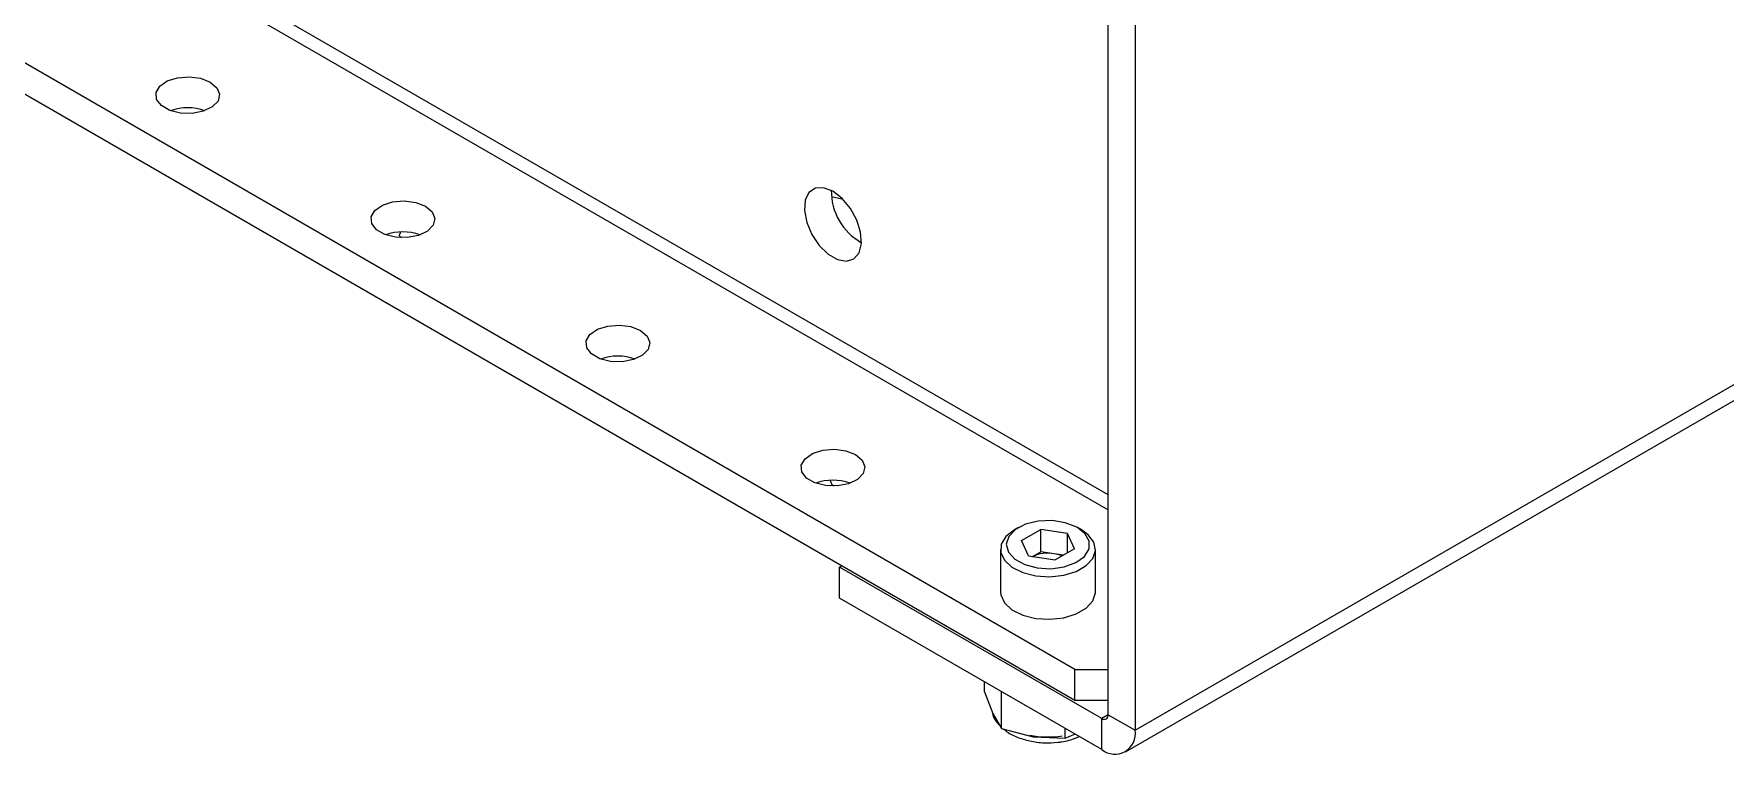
# Model space of a CAD drawing. Header units: inches. Extents: x 0 to 11, y 0 to 8.4.
# Drawn here: x 7.3907 to 7.8541, y 4.4653 to 4.6627 of the extents above; entities that cross this region are included whole.
import ezdxf

# ---------------------------------------------------------------- set-up
doc = ezdxf.new("R2010")
doc.units = ezdxf.units.IN
doc.header["$MEASUREMENT"] = 0

msp = doc.modelspace()

# ---------------------------------------------------------------- linework, layer by layer
at = {"color": 7, "linetype": 'Continuous', "lineweight": 25}
for p, q in [((5.840111000499508, 5.597325661193017), (7.685070443745262, 4.53225324531107)), ((7.675936981155076, 4.488541394323814), (5.805050289265675, 5.568581292255926)), ((7.675936981155076, 4.480035760866671), (5.805050289265675, 5.560075658798783)), ((7.692436139382623, 4.471871900915232), (9.283426397052363, 5.390331026715775)), ((7.689760485273904, 4.465958072165003), (9.280750742943644, 5.384417197965547)), ((7.685070443745262, 4.536335617620341), (6.755044314150023, 5.073228274154144)), ((7.685070443745262, 4.476124026497643), (7.685070443745262, 4.681620130822223)), ((7.692436139382623, 4.677368005239813), (7.692436139382623, 4.471871900915232)), ((7.491171982099106, 4.608385866563828), (7.490773806015021, 4.607451892399211)), ((7.490773806015021, 4.607451892399211), (7.49143282424169, 4.606806087854478)), ((7.660482437576563, 4.527398660225055), (7.659362669919865, 4.526752021990951)), ((7.661307535613588, 4.523854169355658), (7.666624969596881, 4.526923858654039)), ((7.66325385153442, 4.519660895792344), (7.661307535613588, 4.523854169355658)), ((7.673888719501003, 4.525800274389105), (7.666624969596881, 4.526923858654039)), ((7.666624969596881, 4.520799802564896), (7.666624969596881, 4.526923858654039)), ((7.675835035421835, 4.521607000825793), (7.673888719501003, 4.525800274389105)), ((7.673888719501003, 4.52048341656086), (7.673888719501003, 4.525800274389105)), ((7.677779901115558, 4.526752021990951), (7.676660133458861, 4.527398660225055)), ((7.655550452184379, 4.52143772880524), (7.655550452184379, 4.509802022235867)), ((7.66325385153442, 4.519660895792344), (7.670517601438544, 4.518537311527412)), ((7.664356624352428, 4.519490314728505), (7.666624969596881, 4.520799802564896)), ((7.670256844548942, 4.520238010432429), (7.666624969596881, 4.520799802564896)), ((7.672785946682995, 4.519846799363802), (7.670256844548942, 4.520238010432429)), ((7.675835035421835, 4.521607000825793), (7.670517601438544, 4.518537311527412)), ((7.681592118851045, 4.509802022235867), (7.681592118851045, 4.521437728805239)), ((7.611413487371665, 4.516603930292027), (7.612002838801107, 4.516944155630346)), ((7.611413487371665, 4.508098296834884), (7.611413487371665, 4.516603930292027)), ((7.683302676792296, 4.475103184607707), (7.611413487371665, 4.516603930292027)), ((7.683302676792296, 4.466597551150563), (7.611413487371665, 4.508098296834884)), ((7.675936981155076, 4.488541394323814), (7.685070443745262, 4.488541394323814)), ((7.675936981155076, 4.480035760866671), (7.675936981155076, 4.488541394323814)), ((7.651143862523174, 4.482436361630802), (7.651143862523174, 4.485162439463369)), ((7.651143862523174, 4.482436361630802), (7.653478694481946, 4.476485673393358)), ((7.655813526440716, 4.472375724482739), (7.655813526440716, 4.482466699864203)), ((7.685070443745262, 4.480035760866671), (7.675936981155076, 4.480035760866671)), ((7.653478694481946, 4.476485673393358), (7.655813526440716, 4.472375724482739)), ((7.655813526440716, 4.472375724482739), (7.664527237937985, 4.470107485019743)), ((7.673240949435254, 4.469679984883572), (7.673240949435254, 4.472406062716139)), ((7.685070443721915, 4.476123694734006), (7.683302676792296, 4.475103184607707)), ((7.683302676792296, 4.466597551150563), (7.683302676792296, 4.475103184607707)), ((7.685070443745262, 4.476124026497643), (7.692436139382623, 4.471871900915232)), ((7.664527237937985, 4.470107485019743), (7.673240949435254, 4.469679984883572)), ((7.673240949435254, 4.469679984883572), (7.676094714203225, 4.470915675886334))]:
    msp.add_line(p, q, dxfattribs=at)
at = {"color": 7, "linetype": 'Continuous', "lineweight": 25, "flags": 128}
for points in [[(7.439056209457583, 4.649441826362205), (7.440873471471471, 4.647910353909681), (7.441609688651721, 4.646103325875786), (7.441165430788621, 4.644264791409586), (7.4396006973683, 4.642643054778411), (7.437126814309661, 4.641457140500655), (7.43407789322803, 4.640867212870907), (7.430865707810137, 4.640952944884465), (7.427924081496003, 4.641702757957842), (7.425650297219465, 4.643015385680621), (7.424351442146544, 4.644713550405317), (7.424202933852042, 4.646567905576008), (7.425224829204044, 4.648328010251552), (7.427279115572746, 4.649756152542441), (7.430088350200858, 4.650659453918682), (7.43327313038535, 4.650915918524047), (7.43640333391483, 4.650490909392462), (7.439056209457583, 4.649441826362205)], [(7.609645720418837, 4.619547658028253), (7.607101018157381, 4.620526329737282), (7.604832073871078, 4.620418239906129), (7.603084762879647, 4.619235101745186), (7.602048433441333, 4.617105126632472), (7.601835387931084, 4.614259130421419), (7.602468713135679, 4.611005520961674), (7.603879778442145, 4.607696877323155), (7.605915673029595, 4.60469174238299), (7.608355776129318, 4.602315769141418), (7.610935664708357, 4.60082643116619), (7.613375767808079, 4.600385121336378), (7.615411662395529, 4.60103966241967), (7.616822727701996, 4.602719124733443), (7.617456052906591, 4.605241512476455), (7.617243007396342, 4.608333485797871), (7.616206677958027, 4.611659981411408), (7.614459366966595, 4.614860521901441), (7.612190422680292, 4.617588279044373), (7.609645720418837, 4.619547658028253)], [(7.497981774556461, 4.615424821702926), (7.49979903657035, 4.613893349250402), (7.500535253750599, 4.612086321216507), (7.5000909958875, 4.610247786750306), (7.498526262467179, 4.608626050119131), (7.496052379408539, 4.607440135841376), (7.493003458326908, 4.606850208211627), (7.489791272909015, 4.606935940225187), (7.486849646594881, 4.607685753298563), (7.484575862318343, 4.608998381021341), (7.483277007245423, 4.610696545746038), (7.483128498950921, 4.612550900916728), (7.484150394302923, 4.614311005592272), (7.486204680671624, 4.615739147883162), (7.489013915299738, 4.616642449259403), (7.492198695484229, 4.616898913864768), (7.495328899013709, 4.616473904733183), (7.497981774556461, 4.615424821702926)], [(7.61246477807043, 4.6173144931009), (7.61209190112204, 4.617393152017985), (7.609242598272708, 4.618042589820996)], [(7.556907339655341, 4.581407817043647), (7.558724601669228, 4.579876344591122), (7.559460818849479, 4.578069316557228), (7.559016560986379, 4.576230782091027), (7.557451827566059, 4.574609045459852), (7.554977944507417, 4.573423131182096), (7.551929023425786, 4.572833203552348), (7.548716838007895, 4.572918935565907), (7.54577521169376, 4.573668748639284), (7.543501427417223, 4.574981376362063), (7.542202572344302, 4.57667954108676), (7.5420540640498, 4.578533896257449), (7.543075959401802, 4.580294000932994), (7.545130245770504, 4.581722143223883), (7.547939480398616, 4.582625444600124), (7.551124260583109, 4.582881909205489), (7.554254464112587, 4.582456900073904), (7.556907339655341, 4.581407817043647)], [(7.615832904754219, 4.547390812384368), (7.617650166768106, 4.545859339931844), (7.618386383948358, 4.544052311897949), (7.617942126085257, 4.542213777431749), (7.616377392664937, 4.540592040800573), (7.613903509606297, 4.539406126522818), (7.610854588524666, 4.538816198893069), (7.607642403106773, 4.538901930906627), (7.604700776792639, 4.539651743980005), (7.602426992516102, 4.540964371702783), (7.60112813744318, 4.54266253642748), (7.600979629148679, 4.54451689159817), (7.602001524500682, 4.546276996273715), (7.604055810869382, 4.547705138564604), (7.606865045497495, 4.548608439940844), (7.610049825681987, 4.54886490454621), (7.613180029211466, 4.548439895414625), (7.615832904754219, 4.547390812384368)], [(7.665611042689352, 4.516352839391637), (7.669358644021337, 4.516143520487851), (7.67302092284233, 4.516648012242624), (7.676201014415962, 4.517811645146331), (7.678554306476029, 4.51950832151823), (7.679825783312729, 4.52155418014678), (7.679877660681815, 4.52372752050481), (7.678704316865383, 4.525792827441678), (7.676432901872251, 4.527526292904233), (7.673309558761556, 4.528740069012121), (7.669672750223008, 4.529302624290376), (7.665916580892654, 4.529152997145653), (7.662448090000411, 4.528307402000788), (7.659643142353636, 4.526857472210488), (7.657805697553105, 4.524960330165509), (7.657134871253845, 4.522821560643619), (7.657703357894328, 4.520672932508941), (7.659449553126076, 4.51874728295927), (7.662184229600719, 4.517253286002841), (7.665611042689352, 4.516352839391637)], [(7.659362669919865, 4.526752021990951), (7.657059366331453, 4.524950078249837), (7.65577745123082, 4.522835183054578), (7.655632324451394, 4.520596117916639), (7.656636881144405, 4.5184318335995), (7.658701862039255, 4.516534636262545), (7.661643784521418, 4.515073100214876), (7.66520124586794, 4.514177089348173)], [(7.66520124586794, 4.514177089348173), (7.669058150026518, 4.513926218160021), (7.67287179413692, 4.514342777656419), (7.676303319184034, 4.51538975469807), (7.679047819108423, 4.51697412078024), (7.680861433047769, 4.518955098023653), (7.681583013444644, 4.521156667906855), (7.681148444714184, 4.523383211284294), (7.679596340195163, 4.52543689000586), (7.677779901115558, 4.526752021990951)], [(7.655550452184379, 4.509802022235867), (7.655632324451394, 4.508960411347267), (7.656636881144405, 4.506796127030127), (7.658701862039255, 4.504898929693173), (7.661643784521418, 4.503437393645504), (7.66520124586794, 4.502541382778801)], [(7.66520124586794, 4.502541382778801), (7.669058150026518, 4.502290511590649), (7.67287179413692, 4.502707071087047), (7.676303319184034, 4.503754048128698), (7.679047819108423, 4.505338414210868), (7.680861433047769, 4.507319391454281), (7.681583013444643, 4.509520961337484), (7.681592118851045, 4.509802022235867)]]:
    msp.add_lwpolyline(points, dxfattribs=at)
at = {"color": 7, "linetype": 'Continuous', "lineweight": 25}
for centre, radius, start, end in [((7.432869025122199, 4.628289921709499), 0.01413889598492861, 70.49262569369074, 109.5073743062342), ((7.625410357311543, 4.619596133860871), 0.01622181459277964, 179.1201072121975, 240.6905605850018), ((7.491794590221081, 4.594272917050358), 0.0141388959847936, 70.49262569215618, 109.5073743079121), ((7.550720155319959, 4.560255912391035), 0.0141388959848365, 70.49262569277192, 109.5073743072361), ((7.609645720418837, 4.526238907731739), 0.0141388959848528, 70.49262569283349, 109.5073743071665), ((7.668561813434512, 4.510167377667101), 0.01021228548234867, 80.44585354401569, 114.1472535518196), ((7.668915884883868, 4.511185668791125), 0.009151123538355628, 67.45973674224182, 81.57382365244852), ((7.683992757826696, 4.475949208505391), 0.001091772993571075, 230.796714764266, 9.2140369904849), ((7.68686809547003, 4.470968674621933), 0.005640827133452264, 230.7967147642899, 9.214036990456057), ((7.668574118151947, 4.495108773838316), 0.02507659246029651, 258.48685806131, 278.8173421582878)]:
    msp.add_arc(centre, radius, start, end, dxfattribs=at)
for points, knots in [([(7.608882255432139, 4.540266797921332), (7.608987023451472, 4.539960397867128), (7.609201573059632, 4.539332935288488), (7.609643778273436, 4.539000604354674), (7.609870047579521, 4.538830555953078)], [0, 0, 0, 0, 0.4883160600076026, 1, 1, 1, 1]), ([(7.653298027905997, 4.476946130714215), (7.653339681376468, 4.476671077441188), (7.653516475625315, 4.47550363962032), (7.654260691382998, 4.474257325325288), (7.655111393499975, 4.473487253274327), (7.655256903201638, 4.473355535071024)], [0, 0, 0, 0, 0.2035060691123617, 0.8637624240650312, 1, 1, 1, 1]), ([(7.656491954050954, 4.472199125076297), (7.65665522293376, 4.472039810143076), (7.657575916090211, 4.471141413790901), (7.659953906603072, 4.46998840695782), (7.663513281135142, 4.468830275941174), (7.667442876688608, 4.468347430395344), (7.670402637203229, 4.468447169613772), (7.672661034923054, 4.468753565260768), (7.674707706944885, 4.469141164892424), (7.676245033404743, 4.469764342865733), (7.67716855327917, 4.470138705279107)], [0, 0, 0, 0, 0.0363172713667528, 0.2047975256133776, 0.3802298469890781, 0.5558160546110547, 0.7222665456013143, 0.7642365146266694, 0.8583695330227729, 1, 1, 1, 1])]:
    msp.add_open_spline(points, degree=3, knots=knots, dxfattribs=at)

doc.saveas('drawing.dxf')
